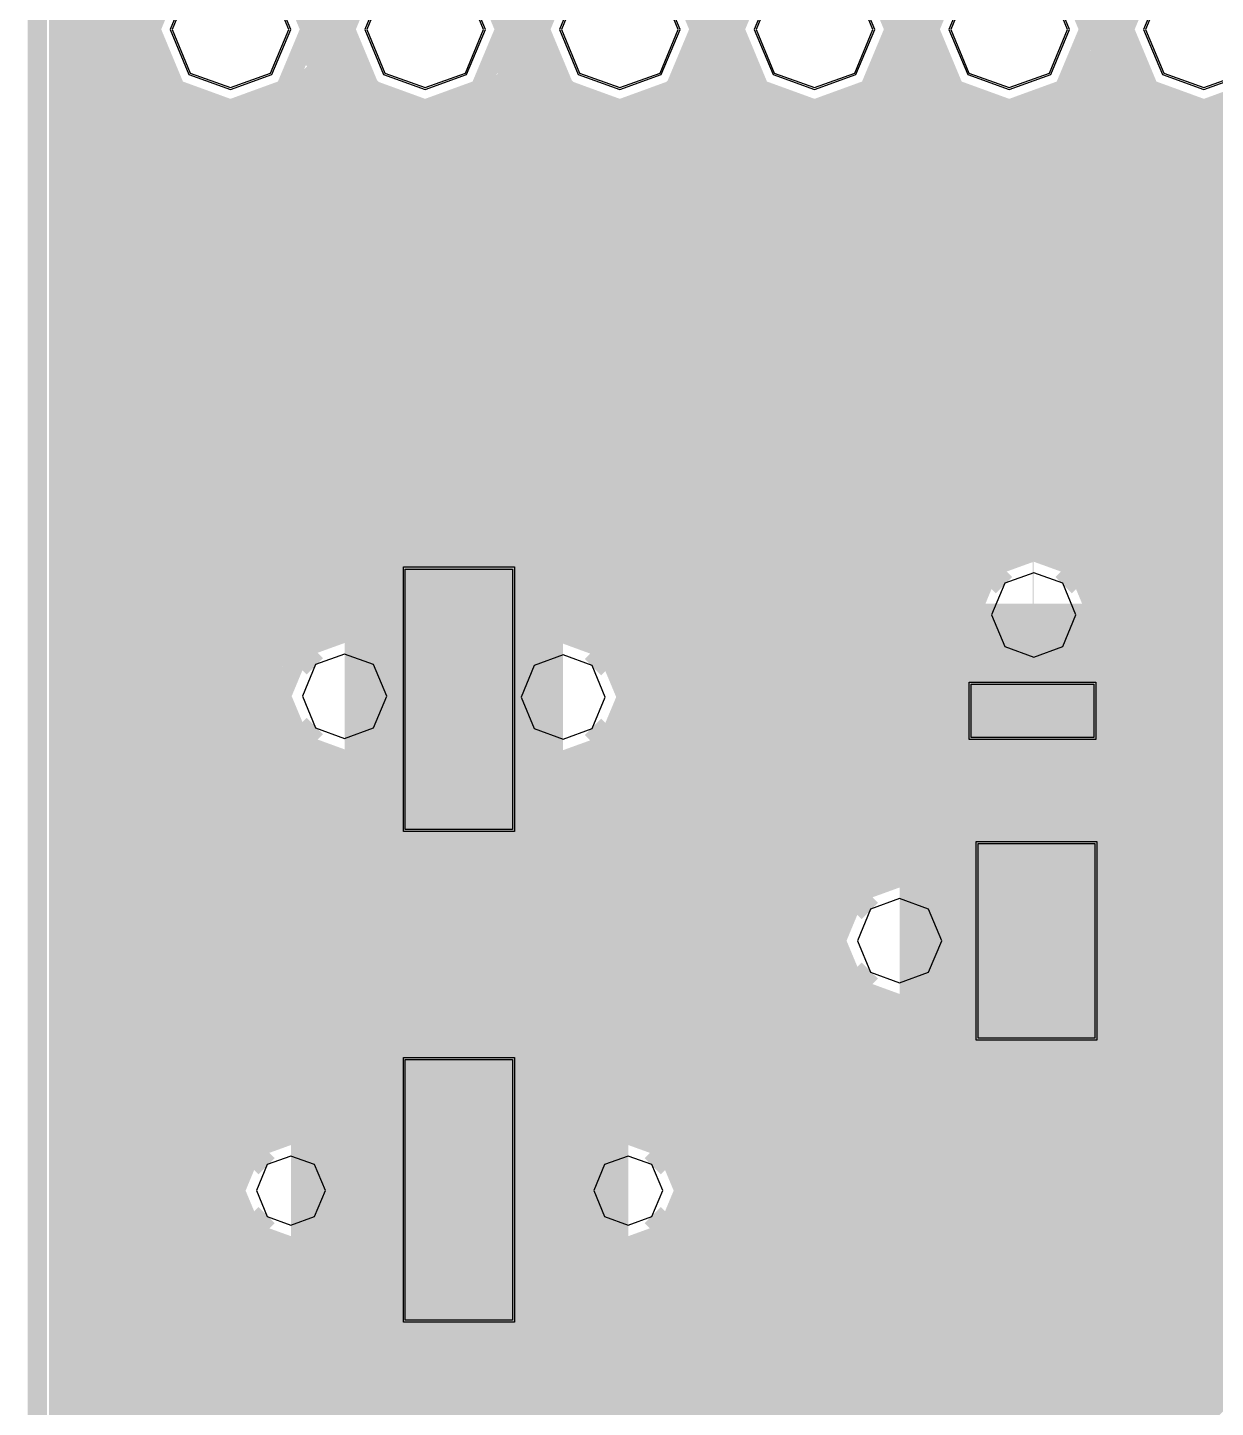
# Model space of a CAD drawing. Extents: x 0.2 to 4.14, y 0.2 to 4.15.
# Drawn here: x 0.197 to 0.807, y 0.719 to 1.428 of the extents above; entities that cross this region are included whole.
import ezdxf

# ---------------------------------------------------------------- set-up
doc = ezdxf.new("R2010")
doc.units = 0
doc.layers.get('0').update_dxf_attribs({"linetype": 'CONTINUOUS'})

msp = doc.modelspace()

# ---------------------------------------------------------------- linework, layer by layer
at = {"color": 151, "const_width": 0.01}
msp.add_lwpolyline([(0.202365, 0.210612), (0.202365, 4.14763)], dxfattribs=at)
at = {"color": 254, "const_width": 0.01}
for points in [[(0.202365, 0.210612), (0.202365, 4.14763)], [(0.65804, 1.02675), (0.65804, 1.12674)], [(0.65804, 1.12674), (0.90804, 1.12674)], [(0.90804, 1.02675), (0.65804, 1.02675)], [(0.745551, 1.02865), (0.665039, 1.02865)], [(0.665039, 1.02865), (0.665039, 0.888618)], [(0.665039, 0.888618), (0.745551, 0.888618)]]:
    msp.add_lwpolyline(points, dxfattribs=at)
at = {"color": 40}
for points, const_width in [([(0.202365, 0.210612), (0.202365, 4.14763)], 0.01), ([(0.713542, 1.07677), (0.713542, 1.12598)], 0.05906), ([(0.713542, 1.12598), (0.714139, 1.12598)], 0.05906), ([(0.360243, 1.08426), (0.418892, 1.08426)], 0.07874), ([(0.418892, 1.08426), (0.418892, 1.08268)], 0.07874), ([(0.418892, 1.08268), (0.418892, 1.08382)], 0.07874), ([(0.418892, 1.08382), (0.472439, 1.08382)], 0.07874), ([(0.645236, 0.958658), (0.715549, 0.958658)], 0.07874), ([(0.332682, 0.830294), (0.418892, 0.830294)], 0.07874), ([(0.418892, 0.830294), (0.418892, 0.830675)], 0.07874), ([(0.418892, 0.830675), (0.418892, 0.830294)], 0.07874), ([(0.418892, 0.830675), (0.418892, 0.702746)], 0.07874), ([(0.418892, 0.830294), (0.505914, 0.830294)], 0.07874), ([(0.418892, 0.702746), (0.477919, 0.643664)], 0.07874)]:
    msp.add_lwpolyline(points, dxfattribs=dict(at, const_width=const_width))
at = {"color": 93, "const_width": 0.01}
msp.add_lwpolyline([(0.202365, 0.210612), (0.202365, 4.14763)], dxfattribs=at)
at = {"color": 200, "const_width": 0.01}
msp.add_lwpolyline([(0.202365, 0.210612), (0.202365, 4.14763)], dxfattribs=at)
at = {"color": 13}
for points, const_width in [([(0.202365, 0.210612), (0.202365, 4.14763)], 0.01), ([(0.451551, 1.41738), (0.451551, 1.72911)], 0.012), ([(0.351563, 1.41738), (0.351563, 1.68544)], 0.012), ([(0.402399, 1.36654), (0.351563, 1.41738)], 0.012), ([(0.484267, 1.38466), (0.451551, 1.41738)], 0.012), ([(1.05946, 1.38466), (0.484267, 1.38466)], 0.012), ([(1.14133, 1.36654), (0.402399, 1.36654)], 0.012)]:
    msp.add_lwpolyline(points, dxfattribs=dict(at, const_width=const_width))
at = {"color": 173, "const_width": 0.01}
msp.add_lwpolyline([(0.202365, 0.210612), (0.202365, 4.14763)], dxfattribs=at)
at = {"color": 60}
for points, const_width in [([(0.213325, 4.13661), (0.213325, 0.221625)], 0.01), ([(0.213325, 1.42583), (0.279622, 1.49214)], 0.01), ([(0.213325, 1.41308), (0.288249, 1.48801)], 0.01), ([(0.213325, 1.40039), (0.298828, 1.48583)], 0.01), ([(0.342557, 1.42774), (0.400553, 1.48579)], 0.01), ([(0.442546, 1.42594), (0.502388, 1.48579)], 0.01), ([(0.542481, 1.42404), (0.566569, 1.44814)], 0.01), ([(0.642307, 1.42204), (0.664442, 1.44417)], 0.01), ([(0.741971, 1.41986), (0.763129, 1.44103)], 0.01), ([(0.213325, 1.38764), (0.26161, 1.43588)], 0.01), ([(0.340007, 1.41249), (0.361165, 1.4336)], 0.01), ([(0.347168, 1.11415), (0.66059, 1.42757)], 0.01), ([(0.438693, 1.40935), (0.460829, 1.43147)], 0.01), ([(0.486165, 0.553114), (1.36057, 1.42751)], 0.01), ([(0.536567, 1.40539), (0.560656, 1.42947)], 0.01), ([(0.213325, 0.878526), (0.760579, 1.42572)], 0.01), ([(0.213325, 0.776693), (0.860678, 1.42399)], 0.01), ([(0.213325, 1.37495), (0.260796, 1.42236)], 0.01), ([(0.213325, 1.27311), (0.361003, 1.42074)], 0.01), ([(0.360026, 0.82156), (0.960775, 1.42231)], 0.01), ([(0.498264, 0.857964), (1.06103, 1.42074)], 0.01), ([(0.213325, 1.17128), (0.461262, 1.41922)], 0.01), ([(0.213325, 0.471246), (1.1613, 1.41917)], 0.01), ([(0.213325, 1.06944), (0.561578, 1.41769)], 0.01), ([(0.213325, 0.763997), (0.862793, 1.41342)], 0.01), ([(0.362522, 1.11681), (0.661947, 1.41624)], 0.01), ([(0.413792, 0.569878), (1.26161, 1.41764)], 0.01), ([(0.462511, 1.11496), (0.762315, 1.41482)], 0.01), ([(0.494194, 0.548449), (1.36193, 1.41618)], 0.01), ([(0.213325, 1.3622), (0.263292, 1.41211)], 0.01), ([(0.213325, 1.26036), (0.363769, 1.41081)], 0.01), ([(0.213325, 1.15853), (0.464356, 1.40956)], 0.01), ([(0.213325, 0.458496), (1.16433, 1.4095)], 0.01), ([(0.213325, 1.05675), (0.564942, 1.40831)], 0.01), ([(0.372831, 1.11437), (0.665582, 1.40711)], 0.01), ([(0.426432, 0.569769), (1.26497, 1.40831)], 0.01), ([(0.476508, 1.11627), (0.766222, 1.40597)], 0.01), ([(0.644314, 0.991265), (1.0638, 1.41081)], 0.01), ([(0.709472, 1.15826), (0.963271, 1.41211)], 0.01), ([(0.213325, 1.34945), (0.267632, 1.40375)], 0.01), ([(0.213325, 1.24767), (0.368381, 1.40267)], 0.01), ([(0.213325, 0.445801), (1.16916, 1.40164)], 0.01), ([(0.213325, 1.14583), (0.469183, 1.40164)], 0.01), ([(0.213325, 1.044), (0.569988, 1.40061)], 0.01), ([(0.315158, 0.853082), (0.866917, 1.40483)], 0.01), ([(0.380806, 1.10959), (0.67079, 1.39963)], 0.01), ([(0.438043, 0.568631), (1.26997, 1.40061)], 0.01), ([(0.486382, 1.11339), (0.771701, 1.39871)], 0.01), ([(0.655436, 0.989692), (1.06841, 1.40267)], 0.01), ([(0.721679, 1.15777), (0.967665, 1.40369)], 0.01), ([(0.213325, 1.33675), (0.273492, 1.39686)], 0.01), ([(0.213325, 1.23492), (0.374457, 1.396)], 0.01), ([(0.213325, 1.13308), (0.475424, 1.39518)], 0.01), ([(0.213325, 0.433051), (1.17546, 1.39512)], 0.01), ([(0.213325, 1.03125), (0.576443, 1.39437)], 0.01), ([(0.213325, 1.08219), (0.522949, 1.39176)], 0.01), ([(0.213325, 1.324), (0.280761, 1.39144)], 0.01), ([(0.333822, 0.858996), (0.872558, 1.39774)], 0.01), ([(0.344183, 0.856608), (0.879665, 1.39208)], 0.01), ([(0.386936, 1.10303), (0.677463, 1.39356)], 0.01), ([(0.399903, 0.568685), (1.22304, 1.39182)], 0.01), ([(0.448893, 0.566786), (1.27647, 1.39437)], 0.01), ([(0.494032, 1.10829), (0.778537, 1.39285)], 0.01), ([(0.6639, 0.98546), (1.07444, 1.396)], 0.01), ([(0.73074, 1.15408), (0.973525, 1.39686)], 0.01), ([(0.737847, 1.14844), (0.980794, 1.39144)], 0.01), ([(0.213325, 1.22217), (0.381944, 1.39079)], 0.01), ([(0.213325, 1.12039), (0.483128, 1.39014)], 0.01), ([(0.213325, 1.18403), (0.419, 1.38965)], 0.01), ([(0.213325, 1.01855), (0.584364, 1.38954)], 0.01), ([(0.213325, 1.28581), (0.315864, 1.38835)], 0.01), ([(0.213325, 1.31131), (0.289606, 1.38753)], 0.01), ([(0.213325, 1.20947), (0.391004, 1.38715)], 0.01), ([(0.213325, 1.10764), (0.492512, 1.38677)], 0.01), ([(0.213325, 1.00581), (0.594021, 1.38645)], 0.01), ([(0.213325, 0.99311), (0.606282, 1.38601)], 0.01), ([(0.213325, 1.09489), (0.504286, 1.38585)], 0.01), ([(0.213325, 1.19672), (0.402399, 1.38574)], 0.01), ([(0.213325, 1.29856), (0.300564, 1.38574)], 0.01), ([(0.337511, 0.544487), (1.18316, 1.39014)], 0.01), ([(0.351887, 0.851617), (0.888237, 1.38797)], 0.01), ([(0.357585, 0.844564), (0.898872, 1.38585)], 0.01), ([(0.360949, 0.835232), (0.913194, 1.38742)], 0.01), ([(0.365235, 0.559461), (1.19255, 1.38677)], 0.01), ([(0.384114, 0.565647), (1.20432, 1.38585)], 0.01), ([(0.384603, 1.0625), (0.708442, 1.38634)], 0.01), ([(0.391222, 1.09456), (0.685601, 1.389)], 0.01), ([(0.39285, 1.0835), (0.695583, 1.38618)], 0.01), ([(0.459039, 0.564182), (1.2844, 1.38954)], 0.01), ([(0.468588, 0.561035), (1.29405, 1.38645)], 0.01), ([(0.477593, 0.557292), (1.30632, 1.38601)], 0.01), ([(0.499946, 1.10145), (0.786947, 1.38846)], 0.01), ([(0.503851, 1.09267), (0.7972, 1.38601)], 0.01), ([(0.504937, 1.08105), (0.81071, 1.38677)], 0.01), ([(0.670518, 0.979329), (1.08198, 1.39074)], 0.01), ([(0.675347, 0.945964), (1.11909, 1.38965)], 0.01), ([(0.675347, 0.971408), (1.09104, 1.3871)], 0.01), ([(0.677843, 0.961154), (1.10243, 1.38574)], 0.01), ([(0.74311, 1.14106), (0.989637, 1.38753)], 0.01), ([(0.745931, 1.11838), (1.0159, 1.38835)], 0.01), ([(0.746365, 1.13151), (1.0006, 1.38574)], 0.01), ([(0.501844, 0.543349), (1.12853, 1.17003)], 0.01), ([(0.50906, 0.537869), (1.12641, 1.15517)], 0.01), ([(0.515896, 0.531956), (1.12777, 1.14383)], 0.01), ([(0.213325, 0.662164), (0.681858, 1.13064)], 0.01), ([(0.522299, 0.525608), (1.13102, 1.13439)], 0.01), ([(0.528321, 0.518881), (1.13569, 1.1263)], 0.01), ([(0.213325, 0.649414), (0.6824, 1.11849)], 0.01), ([(0.533908, 0.511774), (1.1416, 1.11947)], 0.01), ([(0.213325, 0.636719), (0.686035, 1.10938)], 0.01), ([(0.337131, 1.10731), (0.344889, 1.09956)], 0.01181), ([(0.383301, 1.10731), (0.375543, 1.09956)], 0.01181), ([(0.449328, 1.10693), (0.45714, 1.09918)], 0.01181), ([(0.495497, 1.10693), (0.487739, 1.09918)], 0.01181), ([(0.539117, 0.504232), (1.1486, 1.11372)], 0.01), ([(0.543836, 0.496257), (1.15685, 1.10927)], 0.01), ([(0.555285, 0.46951), (1.1939, 1.10813)], 0.01), ([(0.213325, 0.623969), (0.691678, 1.10227)], 0.01), ([(0.548122, 0.487847), (1.1665, 1.10617)], 0.01), ([(0.551975, 0.47895), (1.17817, 1.10514)], 0.01), ([(0.213325, 0.98036), (0.330294, 1.09733)], 0.01), ([(0.213325, 0.611219), (0.69911, 1.09701)], 0.01), ([(0.213325, 0.585775), (0.721789, 1.09424)], 0.01), ([(0.213325, 0.598525), (0.708604, 1.0938)], 0.01), ([(0.213325, 0.865776), (0.441297, 1.09375)], 0.01), ([(0.213325, 0.967611), (0.327636, 1.08192)], 0.01), ([(0.213325, 0.853082), (0.44005, 1.07975)], 0.01), ([(0.213325, 0.954915), (0.330078, 1.07167)], 0.01), ([(0.213325, 0.840332), (0.442925, 1.06988)], 0.01), ([(0.337131, 1.06114), (0.344889, 1.0689)], 0.01181), ([(0.383301, 1.06114), (0.375543, 1.0689)], 0.01181), ([(0.449328, 1.06076), (0.45714, 1.06852)], 0.01181), ([(0.495497, 1.06076), (0.487739, 1.06852)], 0.01181), ([(0.213325, 0.942165), (0.334853, 1.06369)], 0.01), ([(0.213325, 0.827636), (0.447971, 1.06223)], 0.01), ([(0.213325, 0.891276), (0.381944, 1.05984)], 0.01), ([(0.213325, 0.929471), (0.341417, 1.05751)], 0.01), ([(0.213325, 0.814888), (0.454807, 1.05637)], 0.01), ([(0.213325, 0.916721), (0.349881, 1.05328)], 0.01), ([(0.213325, 0.802137), (0.463596, 1.05241)], 0.01), ([(0.213325, 0.903971), (0.360949, 1.05159)], 0.01), ([(0.213325, 0.789442), (0.475206, 1.05132)], 0.01), ([(0.511501, 0.858453), (0.612631, 0.959636)], 0.01), ([(0.520671, 0.854926), (0.614204, 0.94846)], 0.01), ([(0.527615, 0.849121), (0.618435, 0.939996)], 0.01), ([(0.532443, 0.841254), (0.624567, 0.933376)], 0.01), ([(0.213325, 0.483942), (0.657932, 0.928549)], 0.01), ([(0.213325, 0.49669), (0.64274, 0.926107)], 0.01), ([(0.534614, 0.830675), (0.632488, 0.928603)], 0.01), ([(0.213325, 0.751247), (0.309896, 0.847819)], 0.01), ([(0.213325, 0.573079), (0.47819, 0.837944)], 0.01), ([(0.213325, 0.738499), (0.303982, 0.829156)], 0.01), ([(0.213325, 0.560331), (0.477756, 0.824707)], 0.01), ([(0.213325, 0.725803), (0.306369, 0.818793)], 0.01), ([(0.213325, 0.547581), (0.481282, 0.815539)], 0.01), ([(0.213325, 0.713053), (0.311361, 0.811089)], 0.01), ([(0.213325, 0.534885), (0.487088, 0.808594)], 0.01), ([(0.213325, 0.700358), (0.318414, 0.805393)], 0.01), ([(0.213325, 0.522136), (0.494954, 0.803765)], 0.01), ([(0.213325, 0.674858), (0.341417, 0.802951)], 0.01), ([(0.213325, 0.687608), (0.327746, 0.802029)], 0.01), ([(0.213325, 0.50944), (0.505533, 0.801594)], 0.01)]:
    msp.add_lwpolyline(points, dxfattribs=dict(at, const_width=const_width))
at = {"color": 232}
for points, const_width in [([(0.213325, 1.63276), (0.213325, 0.221625)], 0.01), ([(0.213325, 1.42426), (0.280599, 1.49154)], 0.01), ([(0.213325, 1.41151), (0.289442, 1.48757)], 0.01), ([(0.213325, 1.39876), (0.300347, 1.48579)], 0.01), ([(0.342557, 1.42617), (0.402126, 1.48579)], 0.01), ([(0.742296, 1.43137), (0.796983, 1.486)], 0.01), ([(0.442492, 1.42426), (0.46696, 1.44874)], 0.01), ([(0.542318, 1.42231), (0.564669, 1.44461)], 0.01), ([(0.642036, 1.42019), (0.663249, 1.4414)], 0.01), ([(0.213325, 1.38607), (0.261176, 1.43392)], 0.01), ([(0.74159, 1.41792), (0.762315, 1.43864)], 0.01), ([(0.338867, 1.40978), (0.360894, 1.43175)], 0.01), ([(0.401693, 0.568901), (1.26058, 1.42779)], 0.01), ([(0.436903, 1.40597), (0.460667, 1.42974)], 0.01), ([(0.531467, 1.39865), (0.560601, 1.42779)], 0.01), ([(0.213325, 0.876953), (0.760633, 1.42421)], 0.01), ([(0.213325, 0.775119), (0.860786, 1.42253)], 0.01), ([(0.213325, 1.37332), (0.26096, 1.42096)], 0.01), ([(0.349772, 1.11518), (0.66059, 1.426)], 0.01), ([(0.35905, 0.819011), (0.960992, 1.4209)], 0.01), ([(0.487196, 0.552572), (1.36057, 1.42594)], 0.01), ([(0.213325, 1.27148), (0.361219, 1.41938)], 0.01), ([(0.213325, 0.469672), (1.16157, 1.41786)], 0.01), ([(0.213325, 1.16971), (0.461535, 1.41786)], 0.01), ([(0.213325, 1.06787), (0.561903, 1.41639)], 0.01), ([(0.363986, 1.1167), (0.662272, 1.41499)], 0.01), ([(0.415419, 0.569878), (1.26188, 1.41639)], 0.01), ([(0.464735, 1.11556), (0.76275, 1.41357)], 0.01), ([(0.495171, 0.547851), (1.3623, 1.41493)], 0.01), ([(0.628635, 0.986708), (1.06125, 1.41938)], 0.01), ([(0.213325, 0.762369), (0.863226, 1.41228)], 0.01), ([(0.213325, 1.36062), (0.263726, 1.41097)], 0.01), ([(0.213325, 1.25879), (0.364258, 1.40972)], 0.01), ([(0.213325, 1.15696), (0.464844, 1.40847)], 0.01), ([(0.213325, 0.456922), (1.16488, 1.40842)], 0.01), ([(0.213325, 1.05512), (0.565483, 1.40728)], 0.01), ([(0.373915, 1.11388), (0.666124, 1.40608)], 0.01), ([(0.427897, 0.569661), (1.26552, 1.40722)], 0.01), ([(0.645887, 0.991319), (1.06429, 1.40967)], 0.01), ([(0.711262, 1.15848), (0.963704, 1.41097)], 0.01), ([(0.213325, 1.34787), (0.268283, 1.40278)], 0.01), ([(0.213325, 1.24604), (0.369086, 1.40175)], 0.01), ([(0.213325, 1.14421), (0.469889, 1.40076)], 0.01), ([(0.213325, 0.444174), (1.16987, 1.40072)], 0.01), ([(0.213325, 1.04243), (0.570692, 1.39974)], 0.01), ([(0.319499, 0.855849), (0.867567, 1.40386)], 0.01), ([(0.381674, 1.10889), (0.67155, 1.39882)], 0.01), ([(0.439453, 0.568468), (1.27073, 1.39974)], 0.01), ([(0.477919, 1.11605), (0.766818, 1.40494)], 0.01), ([(0.656575, 0.989258), (1.06907, 1.40175)], 0.01), ([(0.722928, 1.15744), (0.968317, 1.40278)], 0.01), ([(0.213325, 1.08057), (0.529622, 1.39686)], 0.01), ([(0.213325, 1.33512), (0.274306, 1.39611)], 0.01), ([(0.213325, 1.23334), (0.375325, 1.39529)], 0.01), ([(0.213325, 1.13151), (0.476292, 1.39447)], 0.01), ([(0.213325, 0.431478), (1.17632, 1.39442)], 0.01), ([(0.213325, 1.02968), (0.577365, 1.39367)], 0.01), ([(0.213325, 1.1824), (0.422364, 1.39144)], 0.01), ([(0.335286, 0.858886), (0.873372, 1.39697)], 0.01), ([(0.345269, 0.856119), (0.880642, 1.3915)], 0.01), ([(0.387586, 1.10205), (0.678386, 1.3929)], 0.01), ([(0.450196, 0.566461), (1.27734, 1.39367)], 0.01), ([(0.487468, 1.11285), (0.772461, 1.39789)], 0.01), ([(0.4949, 1.10753), (0.779514, 1.39219)], 0.01), ([(0.664822, 0.984808), (1.0753, 1.39524)], 0.01), ([(0.673882, 0.942871), (1.12245, 1.3915)], 0.01), ([(0.731717, 1.15348), (0.974337, 1.39611)], 0.01), ([(0.213325, 1.32243), (0.281793, 1.39085)], 0.01), ([(0.213325, 1.22059), (0.382975, 1.39019)], 0.01), ([(0.213325, 1.11876), (0.484213, 1.3896)], 0.01), ([(0.213325, 1.28423), (0.318576, 1.38943)], 0.01), ([(0.213325, 1.01693), (0.585449, 1.38906)], 0.01), ([(0.213325, 1.30968), (0.290853, 1.38721)], 0.01), ([(0.213325, 1.20784), (0.392307, 1.38683)], 0.01), ([(0.213325, 0.889649), (0.710394, 1.38672)], 0.01), ([(0.213325, 1.10607), (0.493815, 1.3865)], 0.01), ([(0.213325, 0.991482), (0.608128, 1.38628)], 0.01), ([(0.213325, 1.00423), (0.595378, 1.38623)], 0.01), ([(0.213325, 1.09332), (0.506022, 1.38601)], 0.01), ([(0.213325, 1.19515), (0.404025, 1.38585)], 0.01), ([(0.213325, 1.29698), (0.302138, 1.38574)], 0.01), ([(0.342231, 0.547635), (1.18424, 1.3896)], 0.01), ([(0.352701, 0.850857), (0.889486, 1.38759)], 0.01), ([(0.358128, 0.843533), (0.90039, 1.3858)], 0.01), ([(0.361165, 0.833822), (0.915528, 1.38824)], 0.01), ([(0.367839, 0.560493), (1.19385, 1.3865)], 0.01), ([(0.386231, 0.566189), (1.20605, 1.38601)], 0.01), ([(0.391601, 1.09337), (0.68674, 1.38851)], 0.01), ([(0.392794, 1.08181), (0.696994, 1.38601)], 0.01), ([(0.460286, 0.563803), (1.28548, 1.38906)], 0.01), ([(0.469726, 0.560601), (1.29541, 1.38623)], 0.01), ([(0.478678, 0.556803), (1.30821, 1.38628)], 0.01), ([(0.500543, 1.10048), (0.788086, 1.38802)], 0.01), ([(0.504178, 1.09142), (0.798665, 1.38585)], 0.01), ([(0.504775, 1.07926), (0.812825, 1.38732)], 0.01), ([(0.671224, 0.978461), (1.08301, 1.39019)], 0.01), ([(0.675781, 0.970269), (1.09234, 1.38683)], 0.01), ([(0.677897, 0.959636), (1.10406, 1.38585)], 0.01), ([(0.738607, 1.14762), (0.981825, 1.39085)], 0.01), ([(0.743653, 1.13997), (0.990886, 1.38715)], 0.01), ([(0.745335, 1.11616), (1.01861, 1.38949)], 0.01), ([(0.746528, 1.1301), (1.00217, 1.38574)], 0.01), ([(0.502767, 0.542697), (1.12793, 1.16786)], 0.01), ([(0.509928, 0.537164), (1.12641, 1.15365)], 0.01), ([(0.691081, 1.14903), (0.698839, 1.14128)], 0.01181), ([(0.73725, 1.14903), (0.729492, 1.14128)], 0.01181), ([(0.51671, 0.531196), (1.12809, 1.14258)], 0.01), ([(0.523058, 0.524794), (1.13157, 1.1333)], 0.01), ([(0.213325, 0.66059), (0.68164, 1.12885)], 0.01), ([(0.529025, 0.518013), (1.13639, 1.12538)], 0.01), ([(0.213325, 0.64784), (0.682725, 1.11719)], 0.01), ([(0.53456, 0.51085), (1.14242, 1.11865)], 0.01), ([(0.213325, 0.635092), (0.686632, 1.1084)], 0.01), ([(0.539714, 0.503256), (1.14958, 1.11312)], 0.01), ([(0.544379, 0.495225), (1.15793, 1.10878)], 0.01), ([(0.55561, 0.468261), (1.19651, 1.10916)], 0.01), ([(0.691081, 1.10286), (0.698839, 1.11068)], 0.01181), ([(0.73725, 1.10286), (0.729492, 1.11068)], 0.01181), ([(0.213325, 0.622396), (0.692492, 1.10151)], 0.01), ([(0.548665, 0.486763), (1.16781, 1.1059)], 0.01), ([(0.552408, 0.477756), (1.17985, 1.1052)], 0.01), ([(0.213325, 0.609646), (0.700142, 1.09646)], 0.01), ([(0.213325, 0.584201), (0.723958, 1.09483)], 0.01), ([(0.213325, 0.978788), (0.329318, 1.09473)], 0.01), ([(0.213325, 0.596951), (0.710015, 1.09359)], 0.01), ([(0.213325, 0.864204), (0.440701, 1.09158)], 0.01), ([(0.213325, 0.966038), (0.3278, 1.08046)], 0.01), ([(0.213325, 0.851508), (0.440267, 1.0784)], 0.01), ([(0.213325, 0.953288), (0.330567, 1.07053)], 0.01), ([(0.213325, 0.838758), (0.443414, 1.06885)], 0.01), ([(0.213325, 0.940593), (0.335558, 1.06282)], 0.01), ([(0.213325, 0.82601), (0.448731, 1.06142)], 0.01), ([(0.213325, 0.927843), (0.342393, 1.05686)], 0.01), ([(0.213325, 0.813314), (0.455783, 1.05572)], 0.01), ([(0.213325, 0.915147), (0.351128, 1.0529)], 0.01), ([(0.213325, 0.800564), (0.464844, 1.05208)], 0.01), ([(0.213325, 0.902399), (0.362631, 1.05165)], 0.01), ([(0.213325, 0.787869), (0.476997, 1.05154)], 0.01), ([(0.622179, 0.981717), (0.629937, 0.973958)], 0.01181), ([(0.668349, 0.981717), (0.66059, 0.973958)], 0.01181), ([(0.500325, 0.858453), (0.617188, 0.975315)], 0.01), ([(0.512804, 0.858182), (0.612631, 0.958008)], 0.01), ([(0.521647, 0.854329), (0.614637, 0.947319)], 0.01), ([(0.528321, 0.848253), (0.61914, 0.939074)], 0.01), ([(0.622179, 0.935547), (0.629937, 0.94336)], 0.01181), ([(0.668349, 0.935547), (0.66059, 0.94336)], 0.01181), ([(0.532878, 0.840115), (0.625489, 0.932671)], 0.01), ([(0.213325, 0.482368), (0.661025, 0.930067)], 0.01), ([(0.213325, 0.495117), (0.64426, 0.925999)], 0.01), ([(0.53456, 0.829047), (0.633626, 0.928114)], 0.01), ([(0.312338, 0.850586), (0.32015, 0.842828)], 0.01181), ([(0.352974, 0.850586), (0.345215, 0.842828)], 0.01181), ([(0.485568, 0.850586), (0.493381, 0.842828)], 0.01181), ([(0.526204, 0.850586), (0.518446, 0.842828)], 0.01181), ([(0.213325, 0.749675), (0.307129, 0.843425)], 0.01), ([(0.213325, 0.571451), (0.477701, 0.835829)], 0.01), ([(0.213325, 0.736925), (0.30409, 0.827636)], 0.01), ([(0.213325, 0.558757), (0.478028, 0.823406)], 0.01), ([(0.213325, 0.724229), (0.306858, 0.817708)], 0.01), ([(0.312338, 0.810004), (0.32015, 0.817762)], 0.01181), ([(0.352974, 0.810004), (0.345215, 0.817762)], 0.01181), ([(0.485568, 0.810004), (0.493381, 0.817762)], 0.01181), ([(0.526204, 0.810004), (0.518446, 0.817762)], 0.01181), ([(0.213325, 0.546007), (0.481879, 0.814561)], 0.01), ([(0.213325, 0.711481), (0.312121, 0.810221)], 0.01), ([(0.213325, 0.533257), (0.487956, 0.807889)], 0.01), ([(0.213325, 0.698731), (0.319444, 0.80485)], 0.01), ([(0.213325, 0.673286), (0.343967, 0.803874)], 0.01), ([(0.213325, 0.520562), (0.496094, 0.803276)], 0.01), ([(0.213325, 0.686035), (0.329156, 0.801812)], 0.01), ([(0.213325, 0.507813), (0.507107, 0.801594)], 0.01)]:
    msp.add_lwpolyline(points, dxfattribs=dict(at, const_width=const_width))
at = {"color": 232, "const_width": 0.01}
for points in [[(0.342557, 1.42676), (0.329699, 1.45751), (0.30154, 1.46778), (0.273383, 1.45751), (0.260579, 1.42676), (0.273383, 1.396), (0.30154, 1.38574), (0.329699, 1.396), (0.342557, 1.42676)], [(0.342557, 1.42676), (0.329699, 1.45751), (0.30154, 1.46778), (0.273383, 1.45751), (0.260579, 1.42676), (0.273383, 1.396), (0.30154, 1.38574), (0.329699, 1.396), (0.342557, 1.42676)], [(0.442546, 1.42676), (0.429688, 1.45751), (0.401531, 1.46778), (0.373372, 1.45751), (0.360568, 1.42676), (0.373372, 1.396), (0.401531, 1.38574), (0.429688, 1.396), (0.442546, 1.42676)], [(0.442546, 1.42676), (0.429688, 1.45751), (0.401531, 1.46778), (0.373372, 1.45751), (0.360568, 1.42676), (0.373372, 1.396), (0.401531, 1.38574), (0.429688, 1.396), (0.442546, 1.42676)], [(0.542535, 1.42676), (0.529676, 1.45751), (0.501519, 1.46778), (0.473361, 1.45751), (0.460558, 1.42676), (0.473361, 1.396), (0.501519, 1.38574), (0.529676, 1.396), (0.542535, 1.42676)], [(0.542535, 1.42676), (0.529676, 1.45751), (0.501519, 1.46778), (0.473361, 1.45751), (0.460558, 1.42676), (0.473361, 1.396), (0.501519, 1.38574), (0.529676, 1.396), (0.542535, 1.42676)], [(0.642578, 1.42676), (0.629719, 1.45751), (0.601563, 1.46778), (0.57335, 1.45751), (0.560547, 1.42676), (0.57335, 1.396), (0.601563, 1.38574), (0.629719, 1.396), (0.642578, 1.42676)], [(0.642578, 1.42676), (0.629719, 1.45751), (0.601563, 1.46778), (0.57335, 1.45751), (0.560547, 1.42676), (0.57335, 1.396), (0.601563, 1.38574), (0.629719, 1.396), (0.642578, 1.42676)], [(0.742567, 1.42676), (0.72971, 1.45751), (0.701551, 1.46778), (0.67334, 1.45751), (0.660536, 1.42676), (0.67334, 1.396), (0.701551, 1.38574), (0.72971, 1.396), (0.742567, 1.42676)], [(0.742567, 1.42676), (0.72971, 1.45751), (0.701551, 1.46778), (0.67334, 1.45751), (0.660536, 1.42676), (0.67334, 1.396), (0.701551, 1.38574), (0.72971, 1.396), (0.742567, 1.42676)], [(0.842557, 1.42676), (0.829699, 1.45751), (0.80154, 1.46778), (0.773383, 1.45751), (0.760579, 1.42676), (0.773383, 1.396), (0.80154, 1.38574), (0.829699, 1.396), (0.842557, 1.42676)], [(0.842557, 1.42676), (0.829699, 1.45751), (0.80154, 1.46778), (0.773383, 1.45751), (0.760579, 1.42676), (0.773383, 1.396), (0.80154, 1.38574), (0.829699, 1.396), (0.842557, 1.42676)], [(0.746799, 1.12598), (0.7366, 1.1505), (0.714139, 1.15864), (0.691678, 1.1505), (0.681532, 1.12598), (0.691678, 1.10151), (0.714139, 1.09332), (0.7366, 1.10151), (0.746799, 1.12598)], [(0.746799, 1.12598), (0.7366, 1.1505), (0.714139, 1.15864), (0.691678, 1.1505), (0.681532, 1.12598), (0.691678, 1.10151), (0.714139, 1.09332), (0.7366, 1.10151), (0.746799, 1.12598)], [(0.392904, 1.08426), (0.38265, 1.10878), (0.360243, 1.11692), (0.337782, 1.10878), (0.327582, 1.08426), (0.337782, 1.05979), (0.360243, 1.05159), (0.38265, 1.05979), (0.392904, 1.08426)], [(0.392904, 1.08426), (0.38265, 1.10878), (0.360243, 1.11692), (0.337782, 1.10878), (0.327582, 1.08426), (0.337782, 1.05979), (0.360243, 1.05159), (0.38265, 1.05979), (0.392904, 1.08426)], [(0.5051, 1.08382), (0.494846, 1.10834), (0.472439, 1.11654), (0.449978, 1.10834), (0.439779, 1.08382), (0.449978, 1.05935), (0.472439, 1.05122), (0.494846, 1.05935), (0.5051, 1.08382)], [(0.5051, 1.08382), (0.494846, 1.10834), (0.472439, 1.11654), (0.449978, 1.10834), (0.439779, 1.08382), (0.449978, 1.05935), (0.472439, 1.05122), (0.494846, 1.05935), (0.5051, 1.08382)], [(0.677897, 0.958658), (0.667643, 0.983182), (0.645236, 0.991319), (0.622775, 0.983182), (0.612576, 0.958658), (0.622775, 0.93419), (0.645236, 0.925999), (0.667643, 0.93419), (0.677897, 0.958658)], [(0.677897, 0.958658), (0.667643, 0.983182), (0.645236, 0.991319), (0.622775, 0.983182), (0.612576, 0.958658), (0.622775, 0.93419), (0.645236, 0.925999), (0.667643, 0.93419), (0.677897, 0.958658)], [(0.361382, 0.830294), (0.352376, 0.851887), (0.332628, 0.85905), (0.312879, 0.851887), (0.303928, 0.830294), (0.312879, 0.808757), (0.332628, 0.801594), (0.352376, 0.808757), (0.361382, 0.830294)], [(0.361382, 0.830294), (0.352376, 0.851887), (0.332628, 0.85905), (0.312879, 0.851887), (0.303928, 0.830294), (0.312879, 0.808757), (0.332628, 0.801594), (0.352376, 0.808757), (0.361382, 0.830294)], [(0.534614, 0.830294), (0.525608, 0.851887), (0.50586, 0.85905), (0.486111, 0.851887), (0.47716, 0.830294), (0.486111, 0.808757), (0.50586, 0.801594), (0.525608, 0.808757), (0.534614, 0.830294)], [(0.534614, 0.830294), (0.525608, 0.851887), (0.50586, 0.85905), (0.486111, 0.851887), (0.47716, 0.830294), (0.486111, 0.808757), (0.50586, 0.801594), (0.525608, 0.808757), (0.534614, 0.830294)]]:
    msp.add_lwpolyline(points, close=True, dxfattribs=at)
at = {"color": 60, "const_width": 0.01}
for points in [[(0.342557, 1.42676), (0.329699, 1.45751), (0.30154, 1.46778), (0.273383, 1.45751), (0.260579, 1.42676), (0.273383, 1.396), (0.30154, 1.38574), (0.329699, 1.396), (0.342557, 1.42676)], [(0.342557, 1.42676), (0.329699, 1.45751), (0.30154, 1.46778), (0.273383, 1.45751), (0.260579, 1.42676), (0.273383, 1.396), (0.30154, 1.38574), (0.329699, 1.396), (0.342557, 1.42676)], [(0.442546, 1.42676), (0.429688, 1.45751), (0.401531, 1.46778), (0.373372, 1.45751), (0.360568, 1.42676), (0.373372, 1.396), (0.401531, 1.38574), (0.429688, 1.396), (0.442546, 1.42676)], [(0.442546, 1.42676), (0.429688, 1.45751), (0.401531, 1.46778), (0.373372, 1.45751), (0.360568, 1.42676), (0.373372, 1.396), (0.401531, 1.38574), (0.429688, 1.396), (0.442546, 1.42676)], [(0.542535, 1.42676), (0.529676, 1.45751), (0.501519, 1.46778), (0.473361, 1.45751), (0.460558, 1.42676), (0.473361, 1.396), (0.501519, 1.38574), (0.529676, 1.396), (0.542535, 1.42676)], [(0.542535, 1.42676), (0.529676, 1.45751), (0.501519, 1.46778), (0.473361, 1.45751), (0.460558, 1.42676), (0.473361, 1.396), (0.501519, 1.38574), (0.529676, 1.396), (0.542535, 1.42676)], [(0.642578, 1.42676), (0.629719, 1.45751), (0.601563, 1.46778), (0.57335, 1.45751), (0.560547, 1.42676), (0.57335, 1.396), (0.601563, 1.38574), (0.629719, 1.396), (0.642578, 1.42676)], [(0.642578, 1.42676), (0.629719, 1.45751), (0.601563, 1.46778), (0.57335, 1.45751), (0.560547, 1.42676), (0.57335, 1.396), (0.601563, 1.38574), (0.629719, 1.396), (0.642578, 1.42676)], [(0.742567, 1.42676), (0.72971, 1.45751), (0.701551, 1.46778), (0.67334, 1.45751), (0.660536, 1.42676), (0.67334, 1.396), (0.701551, 1.38574), (0.72971, 1.396), (0.742567, 1.42676)], [(0.742567, 1.42676), (0.72971, 1.45751), (0.701551, 1.46778), (0.67334, 1.45751), (0.660536, 1.42676), (0.67334, 1.396), (0.701551, 1.38574), (0.72971, 1.396), (0.742567, 1.42676)], [(0.842557, 1.42676), (0.829699, 1.45751), (0.80154, 1.46778), (0.773383, 1.45751), (0.760579, 1.42676), (0.773383, 1.396), (0.80154, 1.38574), (0.829699, 1.396), (0.842557, 1.42676)], [(0.842557, 1.42676), (0.829699, 1.45751), (0.80154, 1.46778), (0.773383, 1.45751), (0.760579, 1.42676), (0.773383, 1.396), (0.80154, 1.38574), (0.829699, 1.396), (0.842557, 1.42676)], [(0.746799, 1.12598), (0.7366, 1.1505), (0.714139, 1.15864), (0.691678, 1.1505), (0.681532, 1.12598), (0.691678, 1.10151), (0.714139, 1.09332), (0.7366, 1.10151), (0.746799, 1.12598)], [(0.746799, 1.12598), (0.7366, 1.1505), (0.714139, 1.15864), (0.691678, 1.1505), (0.681532, 1.12598), (0.691678, 1.10151), (0.714139, 1.09332), (0.7366, 1.10151), (0.746799, 1.12598)], [(0.392904, 1.08426), (0.38265, 1.10878), (0.360243, 1.11692), (0.337782, 1.10878), (0.327582, 1.08426), (0.337782, 1.05979), (0.360243, 1.05159), (0.38265, 1.05979), (0.392904, 1.08426)], [(0.392904, 1.08426), (0.38265, 1.10878), (0.360243, 1.11692), (0.337782, 1.10878), (0.327582, 1.08426), (0.337782, 1.05979), (0.360243, 1.05159), (0.38265, 1.05979), (0.392904, 1.08426)], [(0.5051, 1.08382), (0.494846, 1.10834), (0.472439, 1.11654), (0.449978, 1.10834), (0.439779, 1.08382), (0.449978, 1.05935), (0.472439, 1.05122), (0.494846, 1.05935), (0.5051, 1.08382)], [(0.5051, 1.08382), (0.494846, 1.10834), (0.472439, 1.11654), (0.449978, 1.10834), (0.439779, 1.08382), (0.449978, 1.05935), (0.472439, 1.05122), (0.494846, 1.05935), (0.5051, 1.08382)], [(0.677897, 0.958658), (0.667643, 0.983182), (0.645236, 0.991319), (0.622775, 0.983182), (0.612576, 0.958658), (0.622775, 0.93419), (0.645236, 0.925999), (0.667643, 0.93419), (0.677897, 0.958658)], [(0.677897, 0.958658), (0.667643, 0.983182), (0.645236, 0.991319), (0.622775, 0.983182), (0.612576, 0.958658), (0.622775, 0.93419), (0.645236, 0.925999), (0.667643, 0.93419), (0.677897, 0.958658)], [(0.361382, 0.830294), (0.352376, 0.851887), (0.332628, 0.85905), (0.312879, 0.851887), (0.303928, 0.830294), (0.312879, 0.808757), (0.332628, 0.801594), (0.352376, 0.808757), (0.361382, 0.830294)], [(0.361382, 0.830294), (0.352376, 0.851887), (0.332628, 0.85905), (0.312879, 0.851887), (0.303928, 0.830294), (0.312879, 0.808757), (0.332628, 0.801594), (0.352376, 0.808757), (0.361382, 0.830294)], [(0.534614, 0.830294), (0.525608, 0.851887), (0.50586, 0.85905), (0.486111, 0.851887), (0.47716, 0.830294), (0.486111, 0.808757), (0.50586, 0.801594), (0.525608, 0.808757), (0.534614, 0.830294)], [(0.534614, 0.830294), (0.525608, 0.851887), (0.50586, 0.85905), (0.486111, 0.851887), (0.47716, 0.830294), (0.486111, 0.808757), (0.50586, 0.801594), (0.525608, 0.808757), (0.534614, 0.830294)]]:
    msp.add_lwpolyline(points, close=True, dxfattribs=at)
at = {"color": 151}
for points in [[(0.332574, 1.42676), (0.322862, 1.45003), (0.30154, 1.45779), (0.280219, 1.45003), (0.270562, 1.42676), (0.280219, 1.40354), (0.30154, 1.39578), (0.322862, 1.40354), (0.332574, 1.42676)], [(0.432563, 1.42676), (0.422851, 1.45003), (0.401531, 1.45779), (0.380208, 1.45003), (0.370551, 1.42676), (0.380208, 1.40354), (0.401531, 1.39578), (0.422851, 1.40354), (0.432563, 1.42676)], [(0.532553, 1.42676), (0.52284, 1.45003), (0.501519, 1.45779), (0.480197, 1.45003), (0.47054, 1.42676), (0.480197, 1.40354), (0.501519, 1.39578), (0.52284, 1.40354), (0.532553, 1.42676)], [(0.632542, 1.42676), (0.622831, 1.45003), (0.601563, 1.45779), (0.58024, 1.45003), (0.570583, 1.42676), (0.58024, 1.40354), (0.601563, 1.39578), (0.622831, 1.40354), (0.632542, 1.42676)], [(0.732585, 1.42676), (0.722874, 1.45003), (0.701551, 1.45779), (0.680231, 1.45003), (0.670572, 1.42676), (0.680231, 1.40354), (0.701551, 1.39578), (0.722874, 1.40354), (0.732585, 1.42676)], [(0.832574, 1.42676), (0.822863, 1.45003), (0.80154, 1.45779), (0.780219, 1.45003), (0.770562, 1.42676), (0.780219, 1.40354), (0.80154, 1.39578), (0.822863, 1.40354), (0.832574, 1.42676)], [(0.390354, 1.15061), (0.447483, 1.15061), (0.447483, 1.01476), (0.390354, 1.01476), (0.390354, 1.15061)], [(0.681044, 1.09152), (0.746039, 1.09152), (0.746039, 1.06201), (0.681044, 1.06201), (0.681044, 1.09152)], [(0.684571, 1.00966), (0.746582, 1.00966), (0.746582, 0.907661), (0.684571, 0.907661), (0.684571, 1.00966)], [(0.390354, 0.8986), (0.447483, 0.8986), (0.447483, 0.76275), (0.390354, 0.76275), (0.390354, 0.8986)]]:
    msp.add_lwpolyline(points, close=True, dxfattribs=at)
at = {"color": 93}
for points in [[(0.332574, 1.42676), (0.322862, 1.45003), (0.30154, 1.45779), (0.280219, 1.45003), (0.270562, 1.42676), (0.280219, 1.40354), (0.30154, 1.39578), (0.322862, 1.40354), (0.332574, 1.42676)], [(0.432563, 1.42676), (0.422851, 1.45003), (0.401531, 1.45779), (0.380208, 1.45003), (0.370551, 1.42676), (0.380208, 1.40354), (0.401531, 1.39578), (0.422851, 1.40354), (0.432563, 1.42676)], [(0.532553, 1.42676), (0.52284, 1.45003), (0.501519, 1.45779), (0.480197, 1.45003), (0.47054, 1.42676), (0.480197, 1.40354), (0.501519, 1.39578), (0.52284, 1.40354), (0.532553, 1.42676)], [(0.632542, 1.42676), (0.622831, 1.45003), (0.601563, 1.45779), (0.58024, 1.45003), (0.570583, 1.42676), (0.58024, 1.40354), (0.601563, 1.39578), (0.622831, 1.40354), (0.632542, 1.42676)], [(0.732585, 1.42676), (0.722874, 1.45003), (0.701551, 1.45779), (0.680231, 1.45003), (0.670572, 1.42676), (0.680231, 1.40354), (0.701551, 1.39578), (0.722874, 1.40354), (0.732585, 1.42676)], [(0.832574, 1.42676), (0.822863, 1.45003), (0.80154, 1.45779), (0.780219, 1.45003), (0.770562, 1.42676), (0.780219, 1.40354), (0.80154, 1.39578), (0.822863, 1.40354), (0.832574, 1.42676)]]:
    msp.add_lwpolyline(points, close=True, dxfattribs=at)
at = {"color": 40}
for points in [[(0.331543, 1.42676), (0.322157, 1.44928), (0.30154, 1.45676), (0.280871, 1.44928), (0.271539, 1.42676), (0.280871, 1.40429), (0.30154, 1.39681), (0.322157, 1.40429), (0.331543, 1.42676)], [(0.431586, 1.42676), (0.4222, 1.44928), (0.401585, 1.45676), (0.380914, 1.44928), (0.371582, 1.42676), (0.380914, 1.40429), (0.401585, 1.39681), (0.4222, 1.40429), (0.431586, 1.42676)], [(0.531575, 1.42676), (0.52219, 1.44928), (0.501574, 1.45676), (0.480903, 1.44928), (0.471571, 1.42676), (0.480903, 1.40429), (0.501574, 1.39681), (0.52219, 1.40429), (0.531575, 1.42676)], [(0.631565, 1.42676), (0.622179, 1.44928), (0.601563, 1.45676), (0.580892, 1.44928), (0.57156, 1.42676), (0.580892, 1.40429), (0.601563, 1.39681), (0.622179, 1.40429), (0.631565, 1.42676)], [(0.731554, 1.42676), (0.722168, 1.44928), (0.701551, 1.45676), (0.680881, 1.44928), (0.67155, 1.42676), (0.680881, 1.40429), (0.701551, 1.39681), (0.722168, 1.40429), (0.731554, 1.42676)], [(0.831543, 1.42676), (0.822157, 1.44928), (0.80154, 1.45676), (0.780871, 1.44928), (0.771539, 1.42676), (0.780871, 1.40429), (0.80154, 1.39681), (0.822157, 1.40429), (0.831543, 1.42676)], [(0.391331, 1.14958), (0.446451, 1.14958), (0.446451, 1.01573), (0.391331, 1.01573), (0.391331, 1.14958)], [(0.73584, 1.12598), (0.729058, 1.14225), (0.714139, 1.14762), (0.699219, 1.14225), (0.692492, 1.12598), (0.699219, 1.10975), (0.714139, 1.10433), (0.729058, 1.10975), (0.73584, 1.12598)], [(0.38189, 1.08426), (0.375108, 1.10053), (0.360189, 1.1059), (0.345269, 1.10053), (0.338542, 1.08426), (0.345269, 1.06803), (0.360189, 1.06261), (0.375108, 1.06803), (0.38189, 1.08426)], [(0.494086, 1.08382), (0.487304, 1.1001), (0.472439, 1.10552), (0.457519, 1.1001), (0.450792, 1.08382), (0.457519, 1.0676), (0.472439, 1.06218), (0.487304, 1.0676), (0.494086, 1.08382)], [(0.682075, 1.09049), (0.745063, 1.09049), (0.745063, 1.06299), (0.682075, 1.06299), (0.682075, 1.09049)], [(0.685547, 1.00863), (0.745551, 1.00863), (0.745551, 0.908637), (0.685547, 0.908637), (0.685547, 1.00863)], [(0.666938, 0.958658), (0.660156, 0.974935), (0.645236, 0.980306), (0.630317, 0.974935), (0.623589, 0.958658), (0.630317, 0.942437), (0.645236, 0.937011), (0.660156, 0.942437), (0.666938, 0.958658)], [(0.391331, 0.897624), (0.446451, 0.897624), (0.446451, 0.763781), (0.391331, 0.763781), (0.391331, 0.897624)], [(0.350369, 0.830294), (0.344781, 0.843642), (0.332628, 0.848036), (0.320475, 0.843642), (0.314942, 0.830294), (0.320475, 0.817057), (0.332628, 0.812608), (0.344781, 0.817057), (0.350369, 0.830294)], [(0.5236, 0.830294), (0.518013, 0.843642), (0.50586, 0.848036), (0.493707, 0.843642), (0.488172, 0.830294), (0.493707, 0.817057), (0.50586, 0.812608), (0.518013, 0.817057), (0.5236, 0.830294)]]:
    msp.add_lwpolyline(points, close=True, dxfattribs=at)
at = {"color": 13}
for points in [[(0.331543, 1.42676), (0.322157, 1.44928), (0.30154, 1.45676), (0.280871, 1.44928), (0.271539, 1.42676), (0.280871, 1.40429), (0.30154, 1.39681), (0.322157, 1.40429), (0.331543, 1.42676)], [(0.431586, 1.42676), (0.4222, 1.44928), (0.401585, 1.45676), (0.380914, 1.44928), (0.371582, 1.42676), (0.380914, 1.40429), (0.401585, 1.39681), (0.4222, 1.40429), (0.431586, 1.42676)], [(0.531575, 1.42676), (0.52219, 1.44928), (0.501574, 1.45676), (0.480903, 1.44928), (0.471571, 1.42676), (0.480903, 1.40429), (0.501574, 1.39681), (0.52219, 1.40429), (0.531575, 1.42676)], [(0.631565, 1.42676), (0.622179, 1.44928), (0.601563, 1.45676), (0.580892, 1.44928), (0.57156, 1.42676), (0.580892, 1.40429), (0.601563, 1.39681), (0.622179, 1.40429), (0.631565, 1.42676)], [(0.731554, 1.42676), (0.722168, 1.44928), (0.701551, 1.45676), (0.680881, 1.44928), (0.67155, 1.42676), (0.680881, 1.40429), (0.701551, 1.39681), (0.722168, 1.40429), (0.731554, 1.42676)], [(0.831543, 1.42676), (0.822157, 1.44928), (0.80154, 1.45676), (0.780871, 1.44928), (0.771539, 1.42676), (0.780871, 1.40429), (0.80154, 1.39681), (0.822157, 1.40429), (0.831543, 1.42676)], [(0.73584, 1.12598), (0.729058, 1.14225), (0.714139, 1.14762), (0.699219, 1.14225), (0.692492, 1.12598), (0.699219, 1.10975), (0.714139, 1.10433), (0.729058, 1.10975), (0.73584, 1.12598)], [(0.38189, 1.08426), (0.375108, 1.10053), (0.360189, 1.1059), (0.345269, 1.10053), (0.338542, 1.08426), (0.345269, 1.06803), (0.360189, 1.06261), (0.375108, 1.06803), (0.38189, 1.08426)], [(0.494086, 1.08382), (0.487304, 1.1001), (0.472439, 1.10552), (0.457519, 1.1001), (0.450792, 1.08382), (0.457519, 1.0676), (0.472439, 1.06218), (0.487304, 1.0676), (0.494086, 1.08382)], [(0.666938, 0.958658), (0.660156, 0.974935), (0.645236, 0.980306), (0.630317, 0.974935), (0.623589, 0.958658), (0.630317, 0.942437), (0.645236, 0.937011), (0.660156, 0.942437), (0.666938, 0.958658)], [(0.350369, 0.830294), (0.344781, 0.843642), (0.332628, 0.848036), (0.320475, 0.843642), (0.314942, 0.830294), (0.320475, 0.817057), (0.332628, 0.812608), (0.344781, 0.817057), (0.350369, 0.830294)], [(0.5236, 0.830294), (0.518013, 0.843642), (0.50586, 0.848036), (0.493707, 0.843642), (0.488172, 0.830294), (0.493707, 0.817057), (0.50586, 0.812608), (0.518013, 0.817057), (0.5236, 0.830294)]]:
    msp.add_lwpolyline(points, close=True, dxfattribs=at)
at = {"color": 232}
for points in [[(0.73584, 1.12598), (0.729058, 1.14225), (0.714139, 1.14762), (0.699219, 1.14225), (0.692492, 1.12598), (0.699219, 1.10975), (0.714139, 1.10433), (0.729058, 1.10975), (0.73584, 1.12598)], [(0.666938, 0.958658), (0.660156, 0.974935), (0.645236, 0.980306), (0.630317, 0.974935), (0.623589, 0.958658), (0.630317, 0.942437), (0.645236, 0.937011), (0.660156, 0.942437), (0.666938, 0.958658)], [(0.350369, 0.830294), (0.344781, 0.843642), (0.332628, 0.848036), (0.320475, 0.843642), (0.314942, 0.830294), (0.320475, 0.817057), (0.332628, 0.812608), (0.344781, 0.817057), (0.350369, 0.830294)], [(0.5236, 0.830294), (0.518013, 0.843642), (0.50586, 0.848036), (0.493707, 0.843642), (0.488172, 0.830294), (0.493707, 0.817057), (0.50586, 0.812608), (0.518013, 0.817057), (0.5236, 0.830294)]]:
    msp.add_lwpolyline(points, close=True, dxfattribs=at)
at = {"color": 60}
for points in [[(0.38189, 1.08426), (0.375108, 1.10053), (0.360189, 1.1059), (0.345269, 1.10053), (0.338542, 1.08426), (0.345269, 1.06803), (0.360189, 1.06261), (0.375108, 1.06803), (0.38189, 1.08426)], [(0.494086, 1.08382), (0.487304, 1.1001), (0.472439, 1.10552), (0.457519, 1.1001), (0.450792, 1.08382), (0.457519, 1.0676), (0.472439, 1.06218), (0.487304, 1.0676), (0.494086, 1.08382)]]:
    msp.add_lwpolyline(points, close=True, dxfattribs=at)

doc.saveas('drawing.dxf')
